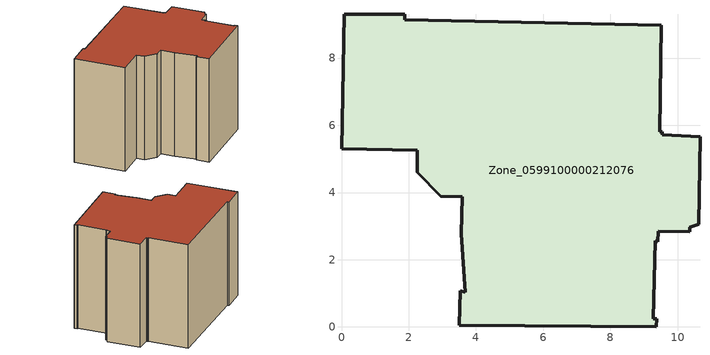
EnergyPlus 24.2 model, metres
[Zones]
Zone_0599100000212076
 floor ground (C_G): 10.67,5.66 10.62,3.06 10.37,2.96 10.36,2.83 9.42,2.85 9.41,2.54 9.34,2.56 9.28,0.25 9.37,0.24 9.37,0 3.51,0.05 3.53,1.07 3.69,1.04 3.57,2.77 3.59,3.87 2.95,3.89 2.25,4.61 2.26,5.26 0,5.3 0.08,9.31 1.89,9.3 1.88,9.14 9.52,8.98 9.47,5.81 9.54,5.81 9.55,5.71 z0
 wall outside (C_F): 1.89,9.3 0.08,9.31 0,5.3 2.26,5.26 2.25,4.61 2.95,3.89 3.59,3.87 3.57,2.77 3.69,1.04 3.53,1.07 3.51,0.05 9.37,0 9.37,0.24 9.28,0.25 9.34,2.56 9.41,2.54 9.42,2.85 10.36,2.83 10.37,2.96 10.62,3.06 10.67,5.66 9.55,5.71 9.54,5.81 9.47,5.81 9.52,8.98 1.88,9.14 1.89,9.3 z0:8.42
 roof outside (C_R): 10.62,3.06 10.67,5.66 9.55,5.71 9.54,5.81 9.47,5.81 9.52,8.98 1.88,9.14 1.89,9.3 0.08,9.31 0,5.3 2.26,5.26 2.25,4.61 2.95,3.89 3.59,3.87 3.57,2.77 3.69,1.04 3.53,1.07 3.51,0.05 9.37,0 9.37,0.24 9.28,0.25 9.34,2.56 9.41,2.54 9.42,2.85 10.36,2.83 10.37,2.96 z8.42
[BUILDING]
Pand.0599100000212076: North Axis=0; Terrain=City; Loads Convergence Tolerance Value=0.04; Temperature Convergence Tolerance Value=0.4; Solar Distribution=FullExterior; Maximum Number of Warmup Days=25; Minimum Number of Warmup Days=1
[Site:Location]
Rotterdam.The.Hague.AP_ZH_NLD Design_Conditions: Latitude=51.96; Longitude=4.45; Time Zone=1; Elevation=-4.5
[SITE:GROUNDTEMPERATURE:BUILDINGSURFACE]
18, 18, 18, 18, 18, 18, 18, 18, 18, 18, 18, 18
[MATERIAL] Thermal Absorptance=0.9; Solar Absorptance=0.7; Visible Absorptance=0.7
Name | Roughness | Thickness | Conductivity | Density | Specific Heat
G.TI.1975-1991 | MediumSmooth | 0.15 | 0.288461 | 540 | 1210
F.TI.1975-1991 | Rough | 0.3 | 0.230769 | 1920 | 840
R.TI.1975-1991 | MediumRough | 0.2 | 0.153846 | 1500 | 1000
[CONSTRUCTION]
C_G: G.TI.1975-1991
C_F: F.TI.1975-1991
C_R: R.TI.1975-1991
[ZONE]
Zone_0599100000212076: Type=1; Multiplier=1; Ceiling Height=Autocalculate; Volume=Autocalculate; Floor Area=autocalculate; Part of Total Floor Area=Yes
[ZONEINFILTRATION:DESIGNFLOWRATE]
Infil_Zone_0599100000212076: Zone or ZoneList or Space or SpaceList=Zone_0599100000212076; Schedule=AlwaysOn; Design Flow Rate Calculation Method=Flow/Area; Flow Rate per Floor Area=0.003; Constant Term Coefficient=1; Temperature Term Coefficient=0; Velocity Term Coefficient=0; Velocity Squared Term Coefficient=0
[HVACTEMPLATE:ZONE:IDEALLOADSAIRSYSTEM]
Zone_0599100000212076: Maximum Heating Supply Air Temperature=50; Minimum Cooling Supply Air Temperature=13; Maximum Heating Supply Air Humidity Ratio=0.0156; Minimum Cooling Supply Air Humidity Ratio=0.0077; Heating Limit=NoLimit; Cooling Limit=NoLimit; Dehumidification Control Type=ConstantSensibleHeatRatio; Cooling Sensible Heat Ratio=0.7; Dehumidification Setpoint=60; Humidification Control Type=None; Humidification Setpoint=30; Outdoor Air Method=None; Outdoor Air Flow Rate per Person=0.00944; Outdoor Air Flow Rate per Zone Floor Area=0; Outdoor Air Flow Rate per Zone=0; Demand Controlled Ventilation Type=None; Outdoor Air Economizer Type=NoEconomizer; Heat Recovery Type=None; Sensible Heat Recovery Effectiveness=0.7; Latent Heat Recovery Effectiveness=0.65
[ZONECONTROL:THERMOSTAT]
ThermostatControl_Zone_0599100000212076: Zone or ZoneList=Zone_0599100000212076; Control Type Schedule=DualSetpointControlType; Control 1=Thermostat_Zone_0599100000212076; Temperature Difference Between Cutout And Setpoint=0
[THERMOSTATSETPOINT:DUALSETPOINT]
Thermostat_Zone_0599100000212076: Heating Setpoint Temperature Schedule=HeatingSetpoint_Zone_0599100000212076; Cooling Setpoint Temperature Schedule=CoolingSetpoint_Zone_0599100000212076
[SCHEDULE:COMPACT]
HeatingSetpoint_Zone_0599100000212076: Through: 12/31, For: AllDays, Until: 24:00, 21
CoolingSetpoint_Zone_0599100000212076: Through: 12/31, For: AllDays, Until: 24:00, 24
DualSetpointControlType: Through: 12/31, For: AllDays, Until: 24:00, 4
AlwaysOn: Through: 12/31, For: AllDays, Until: 24:00, 1
